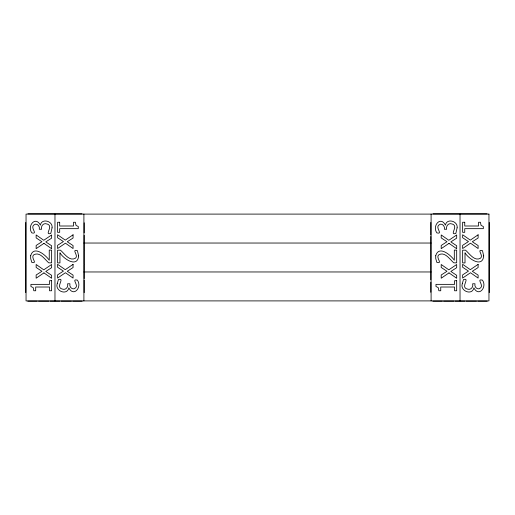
<?xml version="1.0" encoding="UTF-8"?>
<svg xmlns="http://www.w3.org/2000/svg" width="515" height="515" viewBox="0 0 515 515"><rect width="100%" height="100%" fill="white"/><g stroke="black" fill="none" stroke-linecap="round" stroke-linejoin="round"><path stroke-width="0.77" d="M27.932 213.809L82.007 213.809M432.993 213.809L487.068 213.809M83.906 243.035L431.094 243.035M83.906 271.965L431.094 271.965M27.765 301.191L37.325 301.191M38.458 301.191L48.964 301.191M50.013 301.191L59.927 301.191M60.982 301.191L71.488 301.191M72.615 301.191L82.181 301.191M432.819 301.191L442.385 301.191M443.512 301.191L454.018 301.191M455.073 301.191L464.987 301.191M466.036 301.191L476.542 301.191M477.675 301.191L487.235 301.191M489.25 222.429L489.25 234.969M489.25 235.297L489.25 250.226M489.25 250.715L489.25 264.343M489.25 264.839L489.25 279.767M489.25 280.096L489.25 292.636M460.03 214.098L460.03 300.902M431.094 214.098L431.094 300.902M430.804 222.429L430.804 234.969M430.804 236.449L430.804 250.226M430.804 250.715L430.804 264.343M430.804 264.839L430.804 279.767M430.804 282.207L430.804 292.263M84.196 222.795L84.196 232.857M84.196 235.297L84.196 250.226M84.196 250.715L84.196 264.343M84.196 264.839L84.196 278.609M84.196 280.096L84.196 292.636M83.906 214.098L83.906 300.902M54.97 214.098L54.97 300.902M25.75 222.429L25.75 234.969M25.75 235.297L25.75 250.226M25.75 250.715L25.75 264.343M25.75 264.839L25.75 279.767M25.75 280.096L25.75 292.636M52.054 227.823L50.779 233.462C43.756 235.542 54.03 225.873 47.161 224.025C43.691 222.474 40.672 225.763 41.593 229.252L39.294 229.252C40.331 225.93 36.205 222.21 33.597 225.203C30.346 228.029 38.239 234.46 31.84 232.896C26.825 226.104 35.477 215.457 40.363 225.139C41.612 217.845 53.154 221.057 52.054 227.823M57.242 283.649C54.642 290.936 67.162 295.996 68.843 287.885C73.729 297.561 82.381 286.913 77.366 280.128C70.967 278.557 78.853 284.988 75.608 287.814C73.001 290.808 68.875 287.087 69.911 283.771L67.613 283.771C68.534 287.254 65.514 290.544 62.038 288.992C55.176 287.151 65.45 277.476 58.427 279.555L57.242 283.649M457.114 227.823L455.839 233.462C448.81 235.542 459.084 225.873 452.222 224.025C448.745 222.474 445.726 225.763 446.647 229.252L444.348 229.252C445.385 225.93 441.258 222.21 438.651 225.203C435.407 228.029 443.293 234.46 436.894 232.896C431.879 226.104 440.531 215.457 445.417 225.139C446.666 217.845 458.208 221.057 457.114 227.823M462.296 283.649C459.702 290.936 472.216 295.996 473.903 287.885C478.783 297.561 487.435 286.913 482.42 280.128C476.027 278.557 483.913 284.988 480.662 287.814C478.055 290.808 473.929 287.087 474.965 283.771L472.667 283.771C473.588 287.254 470.568 290.544 467.099 288.992C460.23 287.151 470.504 277.476 463.481 279.555L462.296 283.649M30.662 255.755L30.668 258.53L31.808 262.412C38.297 264.034 30.16 257.481 33.79 254.803C39.816 251.326 44.76 259.47 48.732 262.837L51.629 262.837L51.629 250.103L49.253 250.103L49.253 260.249C45.867 255.15 33.655 244.902 30.662 255.755M78.641 255.904C77.54 268.399 63.21 258.659 59.946 252.775L59.946 262.914L57.577 262.914L57.577 250.181L60.474 250.181C64.446 253.554 69.39 261.691 75.415 258.215C79.046 255.537 70.909 248.983 77.392 250.612L78.641 255.904M435.716 255.755L435.722 258.53L436.868 262.412C443.351 264.034 435.214 257.481 438.851 254.803C444.87 251.326 449.814 259.47 453.786 262.837L456.683 262.837L456.683 250.103L454.314 250.103L454.314 260.249C450.928 255.15 438.709 244.902 435.716 255.755M483.694 255.904C482.6 268.399 468.264 258.659 465.006 252.775L465.006 262.914L462.637 262.914L462.637 250.181L465.534 250.181C469.5 253.554 474.45 261.691 480.469 258.215C484.1 255.537 475.963 248.983 482.452 250.612L483.694 255.904M43.949 243.344L36.147 248.661L36.147 245.462L41.94 241.735L36.147 237.911L36.147 234.943L43.769 240.293L51.629 234.943L51.629 238.149L45.777 241.902L51.629 245.771L51.629 248.719L43.949 243.344M73.059 234.814L65.257 240.132L57.577 234.756L57.577 237.711L63.429 241.574L57.577 245.333L57.577 248.533L65.437 243.183L73.059 248.533L73.059 245.565L67.265 241.741L73.059 238.014L73.059 234.814M43.949 272.886L36.147 278.209L36.147 275.004L41.94 271.276L36.147 267.452L36.147 264.491L43.769 269.834L51.629 264.491L51.629 267.691L45.777 271.444L51.629 275.313L51.629 278.261L43.949 272.886M73.059 264.356L65.257 269.68L57.577 264.298L57.577 267.253L63.429 271.115L57.577 274.875L57.577 278.074L65.437 272.725L73.059 278.074L73.059 275.107L67.265 271.283L73.059 267.555L73.059 264.356M449.003 243.344L441.207 248.661L441.207 245.462L446.994 241.735L441.207 237.911L441.207 234.943L448.823 240.293L456.683 234.943L456.683 238.149L450.837 241.902L456.683 245.771L456.683 248.719L449.003 243.344M478.113 234.814L470.311 240.132L462.637 234.756L462.637 237.711L468.483 241.574L462.637 245.333L462.637 248.533L470.491 243.183L478.113 248.533L478.113 245.565L472.319 241.741L478.113 238.014L478.113 234.814M449.003 272.886L441.207 278.209L441.207 275.004L446.994 271.276L441.207 267.452L441.207 264.491L448.823 269.834L456.683 264.491L456.683 267.691L450.837 271.444L456.683 275.313L456.683 278.261L449.003 272.886M478.113 264.356L470.311 269.68L462.637 264.298L462.637 267.253L468.483 271.115L462.637 274.875L462.637 278.074L470.491 272.725L478.113 278.074L478.113 275.107L472.319 271.283L478.113 267.555L478.113 264.356M488.96 214.098L26.04 214.098L26.04 300.902L488.96 300.902L488.96 214.098M59.682 222.261L57.577 222.261L57.577 232.317L59.682 232.317L59.682 228.66L78.28 228.66L78.28 226.516L76.001 225.383L75.396 222.261L73.516 222.261L73.516 226.001L59.682 226.001L59.682 222.261M464.742 222.261L462.637 222.261L462.637 232.317L464.742 232.317L464.742 228.66L483.334 228.66L483.334 226.516L481.055 225.383L480.456 222.261L478.57 222.261L478.57 226.001L464.742 226.001L464.742 222.261M51.629 280.701L49.517 280.701L49.517 284.357L30.926 284.357L30.926 286.507L33.205 287.634L33.803 290.763L35.69 290.763L35.69 287.022L49.517 287.022L49.517 290.763L51.629 290.763L51.629 280.701M456.683 280.701L454.578 280.701L454.578 284.357L435.98 284.357L435.98 286.507L438.259 287.634L438.864 290.763L440.743 290.763L440.743 287.022L454.578 287.022L454.578 290.763L456.683 290.763L456.683 280.701"/></g></svg>
